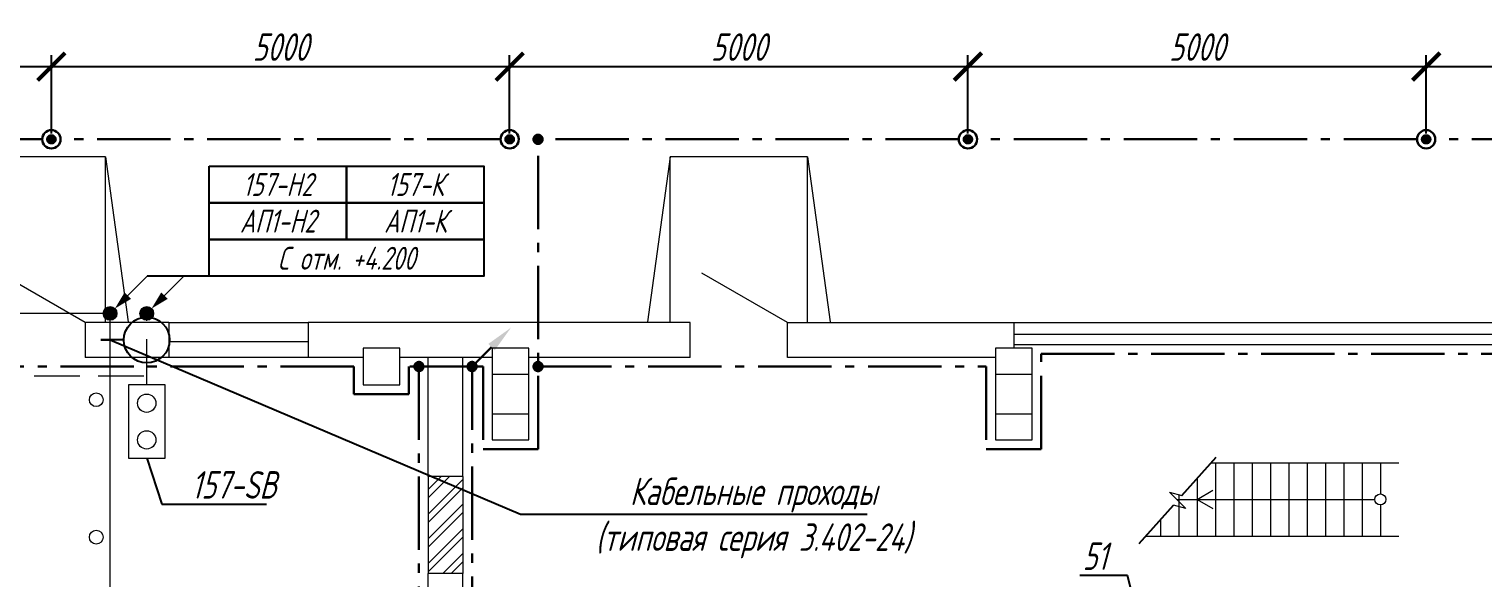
# Model space of a CAD drawing. Header units: millimetres. Extents: x -14296 to 10264, y -13087 to -5602.
# Drawn here: x -3353.7 to -3195.1, y -12655 to -12595.1 of the extents above; entities that cross this region are included whole.
import ezdxf
from ezdxf import colors
from ezdxf.entities.mleader import LeaderData, LeaderLine
from ezdxf.math import Vec2, Vec3

# ---------------------------------------------------------------- set-up
doc = ezdxf.new("R2010")
doc.units = ezdxf.units.MM
doc.linetypes.add('gost5', pattern=[7, 5, -2, 0])
doc.linetypes.add('gost6', pattern=[12, 8, -1.5, 1, -1.5])
doc.layers.get('Defpoints').update_dxf_attribs({"color": 33})
doc.layers.add('АР', color=7, linetype='Continuous')
for name, color, linetype, lineweight in [('Заземление (Вновь)', 6, 'gost6', 15), ('Заземление (Сущ)', 6, 'gost6', 25), ('КаБель контрольный (Вновь)', 142, 'gost5', 15), ('КаБель силовой (Вновь)', 1, 'Continuous', 15), ('Линия выноска', 137, 'Continuous', 25), ('Размерная', 4, 'Continuous', 25), ('Рамка тонкая', 5, 'Continuous', 25), ('Строительный', 251, 'Continuous', 13), ('Текст', 7, 'Continuous', 20), ('Эл. аппараты (Вновь)', 93, 'Continuous', 15)]:
    doc.layers.add(name, color=color, linetype=linetype, lineweight=lineweight)
doc.styles.add('gost shx', font='gost.shx', dxfattribs={"oblique": 15})
doc.styles.add('Simplex', font='simplex.shx', dxfattribs={"width": 0.7, "oblique": 15})
doc.dimstyles.new('ISO-25', dxfattribs={"dimtxt": 3, "dimasz": 2.5, "dimexe": 1.25, "dimexo": 0.625, "dimtad": 1, "dimtxsty": 'gost shx', "dimcen": 2.5, "dimclrt": 2, "dimadec": 0, "dimazin": 0, "dimtfac": 1, "dimtmove": 0, "dimatfit": 3, "dimfxl": 1, "dimarcsym": 0})

# ---------------------------------------------------------------- blocks, each defined once
blk = doc.blocks.new('A$C33DA0663')
at = {"color": 5}
for p, q in [((-4.54, 1.45), (-2.77, 3.22)), ((-2.77, 3.22), (-4.12, 2.85)), ((-4.54, 1.45), (-3.19, 1.81))]:
    blk.add_line(p, q, dxfattribs=at)
at = {"layer": 'АР', "color": 5}
for p, q in [((-7.85, 7.06), (-4.12, 2.85)), ((-3.19, 1.81), (0.55, -2.39))]:
    blk.add_line(p, q, dxfattribs=at)
blk = doc.blocks.new('_None')
blk = doc.blocks.new('A$C2C4D244A')
at = {"layer": 'Эл. аппараты (Вновь)'}
for p, q in [((4, 8), (0, 8)), ((0, 8), (0, 0)), ((4, 0), (4, 8)), ((0, 0), (4, 0))]:
    blk.add_line(p, q, dxfattribs=at)
for centre in [(2, 6), (2, 2)]:
    blk.add_circle(centre, 1, dxfattribs=at)
blk = doc.blocks.new('A$C40A51619')
at = {"layer": 'Заземление (Сущ)', "lineweight": 30}
blk.add_hatch(color=256, dxfattribs=at).paths.add_polyline_path([(1, 0.5, 1), (0, 0.5, 1)])
blk.add_line((2.62, 2.62), (0.5, 0.5), dxfattribs=at)
blk.add_circle((0.5, 0.5), 0.5, dxfattribs=at)
blk.add_solid([(2.97, 2.27), (2.27, 2.97), (4.74, 4.74)], dxfattribs=at)
blk = doc.blocks.new('_DotBlank')
at = {"color": 0, "linetype": 'ByBlock', "lineweight": -2}
blk.add_line((-0.5, 0), (-1, 0), dxfattribs=at)
blk.add_circle((0, 0), 0.5, dxfattribs=at)
blk = doc.blocks.new('_ArchTick')
at = {"color": 0, "const_width": 0.15}
blk.add_lwpolyline([(-0.5, -0.5), (0.5, 0.5)], dxfattribs=at)
blk = doc.blocks.new('*D1047')
at = {"layer": 'Defpoints', "color": 0, "lineweight": 15, "transparency": 16777216}
for p in [(-3351.31, -12599.24), (-3401.31, -12607.17), (-3351.31, -12607.17)]:
    blk.add_point(p, dxfattribs=at)
at = {"layer": 'Размерная', "color": 0, "lineweight": -2, "transparency": 16777216}
for p, q in [((-3401.31, -12606.55), (-3401.31, -12597.99)), ((-3351.31, -12606.55), (-3351.31, -12597.99)), ((-3401.31, -12599.24), (-3351.31, -12599.24))]:
    blk.add_line(p, q, dxfattribs=at)
at = {"layer": 'Размерная', "color": 0, "lineweight": -2, "transparency": 16777216, "xscale": 3, "yscale": 3, "zscale": 3, "rotation": 180}
blk.add_blockref('_ArchTick', (-3401.31, -12599.24), dxfattribs=at)
at = {"layer": 'Размерная', "color": 0, "lineweight": -2, "transparency": 16777216, "xscale": 3, "yscale": 3, "zscale": 3}
blk.add_blockref('_ArchTick', (-3351.31, -12599.24), dxfattribs=at)
at = {"layer": 'Размерная', "color": 2, "lineweight": 20, "transparency": 16777216, "insert": (-3376.31, -12597.11), "char_height": 3, "attachment_point": 5, "style": 'Simplex'}
blk.add_mtext('5000', dxfattribs=at)
blk = doc.blocks.new('*D1048')
at = {"layer": 'Defpoints', "color": 0, "lineweight": 15, "transparency": 16777216}
for p in [(-3301.31, -12599.24), (-3351.31, -12607.17), (-3301.31, -12607.17)]:
    blk.add_point(p, dxfattribs=at)
at = {"layer": 'Размерная', "color": 0, "lineweight": -2, "transparency": 16777216}
for p, q in [((-3351.31, -12606.55), (-3351.31, -12597.99)), ((-3301.31, -12606.55), (-3301.31, -12597.99)), ((-3351.31, -12599.24), (-3301.31, -12599.24))]:
    blk.add_line(p, q, dxfattribs=at)
at = {"layer": 'Размерная', "color": 0, "lineweight": -2, "transparency": 16777216, "xscale": 3, "yscale": 3, "zscale": 3, "rotation": 180}
blk.add_blockref('_ArchTick', (-3351.31, -12599.24), dxfattribs=at)
at = {"layer": 'Размерная', "color": 0, "lineweight": -2, "transparency": 16777216, "xscale": 3, "yscale": 3, "zscale": 3}
blk.add_blockref('_ArchTick', (-3301.31, -12599.24), dxfattribs=at)
at = {"layer": 'Размерная', "color": 2, "lineweight": 20, "transparency": 16777216, "insert": (-3326.31, -12597.11), "char_height": 3, "attachment_point": 5, "style": 'Simplex'}
blk.add_mtext('5000', dxfattribs=at)
blk = doc.blocks.new('*D1049')
at = {"layer": 'Defpoints', "color": 0, "lineweight": 15, "transparency": 16777216}
for p in [(-3251.31, -12599.24), (-3301.31, -12607.17), (-3251.31, -12607.17)]:
    blk.add_point(p, dxfattribs=at)
at = {"layer": 'Размерная', "color": 0, "lineweight": -2, "transparency": 16777216}
for p, q in [((-3301.31, -12606.55), (-3301.31, -12597.99)), ((-3251.31, -12606.55), (-3251.31, -12597.99)), ((-3301.31, -12599.24), (-3251.31, -12599.24))]:
    blk.add_line(p, q, dxfattribs=at)
at = {"layer": 'Размерная', "color": 0, "lineweight": -2, "transparency": 16777216, "xscale": 3, "yscale": 3, "zscale": 3, "rotation": 180}
blk.add_blockref('_ArchTick', (-3301.31, -12599.24), dxfattribs=at)
at = {"layer": 'Размерная', "color": 0, "lineweight": -2, "transparency": 16777216, "xscale": 3, "yscale": 3, "zscale": 3}
blk.add_blockref('_ArchTick', (-3251.31, -12599.24), dxfattribs=at)
at = {"layer": 'Размерная', "color": 2, "lineweight": 20, "transparency": 16777216, "insert": (-3276.31, -12597.11), "char_height": 3, "attachment_point": 5, "style": 'Simplex'}
blk.add_mtext('5000', dxfattribs=at)
blk = doc.blocks.new('*D1050')
at = {"layer": 'Defpoints', "color": 0, "lineweight": 15, "transparency": 16777216}
for p in [(-3201.31, -12599.24), (-3251.31, -12607.17), (-3201.31, -12607.17)]:
    blk.add_point(p, dxfattribs=at)
at = {"layer": 'Размерная', "color": 0, "lineweight": -2, "transparency": 16777216}
for p, q in [((-3251.31, -12606.55), (-3251.31, -12597.99)), ((-3201.31, -12606.55), (-3201.31, -12597.99)), ((-3251.31, -12599.24), (-3201.31, -12599.24))]:
    blk.add_line(p, q, dxfattribs=at)
at = {"layer": 'Размерная', "color": 0, "lineweight": -2, "transparency": 16777216, "xscale": 3, "yscale": 3, "zscale": 3, "rotation": 180}
blk.add_blockref('_ArchTick', (-3251.31, -12599.24), dxfattribs=at)
at = {"layer": 'Размерная', "color": 0, "lineweight": -2, "transparency": 16777216, "xscale": 3, "yscale": 3, "zscale": 3}
blk.add_blockref('_ArchTick', (-3201.31, -12599.24), dxfattribs=at)
at = {"layer": 'Размерная', "color": 2, "lineweight": 20, "transparency": 16777216, "insert": (-3226.31, -12597.11), "char_height": 3, "attachment_point": 5, "style": 'Simplex'}
blk.add_mtext('5000', dxfattribs=at)
blk = doc.blocks.new('*D1051')
at = {"layer": 'Defpoints', "color": 0, "lineweight": 15, "transparency": 16777216}
for p in [(-3151.31, -12599.24), (-3201.31, -12607.17), (-3151.31, -12607.17)]:
    blk.add_point(p, dxfattribs=at)
at = {"layer": 'Размерная', "color": 0, "lineweight": -2, "transparency": 16777216}
for p, q in [((-3201.31, -12606.55), (-3201.31, -12597.99)), ((-3151.31, -12606.55), (-3151.31, -12597.99)), ((-3201.31, -12599.24), (-3151.31, -12599.24))]:
    blk.add_line(p, q, dxfattribs=at)
at = {"layer": 'Размерная', "color": 0, "lineweight": -2, "transparency": 16777216, "xscale": 3, "yscale": 3, "zscale": 3, "rotation": 180}
blk.add_blockref('_ArchTick', (-3201.31, -12599.24), dxfattribs=at)
at = {"layer": 'Размерная', "color": 0, "lineweight": -2, "transparency": 16777216, "xscale": 3, "yscale": 3, "zscale": 3}
blk.add_blockref('_ArchTick', (-3151.31, -12599.24), dxfattribs=at)
at = {"layer": 'Размерная', "color": 2, "lineweight": 20, "transparency": 16777216, "insert": (-3176.31, -12597.11), "char_height": 3, "attachment_point": 5, "style": 'Simplex'}
blk.add_mtext('5000', dxfattribs=at)

msp = doc.modelspace()

# ---------------------------------------------------------------- hatches: boundary and pattern name
at = {"layer": 'Заземление (Вновь)'}
for points in [[(-3350.80898, -12607.17393, 1), (-3351.80898, -12607.17393, 1)], [(-3300.80898, -12607.17393, 1), (-3301.80898, -12607.17393, 1)], [(-3250.80898, -12607.17393, 1), (-3251.80898, -12607.17393, 1)], [(-3200.80898, -12607.17393, 1), (-3201.80898, -12607.17393, 1)]]:
    msp.add_hatch(color=256, dxfattribs=at).paths.add_polyline_path(points)
at = {"layer": 'Заземление (Сущ)', "lineweight": 30}
for points in [[(-3297.70898, -12607.17393, 1), (-3298.70898, -12607.17393, 1)], [(-3310.70898, -12631.97393, 1), (-3311.70898, -12631.97393, 1)], [(-3304.90898, -12631.97393, 1), (-3305.90898, -12631.97393, 1)], [(-3297.70898, -12631.97393, 1), (-3298.70898, -12631.97393, 1)]]:
    msp.add_hatch(color=256, dxfattribs=at).paths.add_polyline_path(points)
at = {"layer": 'КаБель контрольный (Вновь)', "linetype": 'ByBlock'}
msp.add_hatch(color=256, dxfattribs=at).paths.add_polyline_path([(-3341.66343, -12626.17393, 1), (-3340.16343, -12626.17393, 1)])
at = {"layer": 'КаБель силовой (Вновь)'}
msp.add_hatch(color=256, dxfattribs=at).paths.add_polyline_path([(-3345.66343, -12626.17393, 1), (-3344.16343, -12626.17393, 1)])
at = {"layer": 'Строительный'}
h = msp.add_hatch(dxfattribs=at)
h.set_pattern_fill('ANSI32', color=256, scale=0.2)
h.set_pattern_definition([(45, (-3538.7162, -13086.7406), (-1.3470384, 1.3470384), []), (45, (-3537.8182, -13086.7406), (-1.3470384, 1.3470384), [])])
h.paths.add_polyline_path([(-3310.20898, -12654.57393), (-3306.40898, -12654.57393), (-3306.40898, -12643.97393), (-3310.20898, -12643.97393)])

# ---------------------------------------------------------------- linework, layer by layer
at = {"layer": 'Заземление (Вновь)'}
for centre in [(-3351.30898, -12607.17393), (-3301.30898, -12607.17393), (-3251.30898, -12607.17393), (-3201.30898, -12607.17393)]:
    msp.add_circle(centre, 0.5, dxfattribs=at)
at = {"layer": 'Заземление (Сущ)', "lineweight": 30}
for p, q in [((-3352.30898, -12607.17393), (-3400.30898, -12607.17393)), ((-3302.30898, -12607.17393), (-3350.30898, -12607.17393)), ((-3252.30898, -12607.17393), (-3300.30898, -12607.17393)), ((-3298.20898, -12640.97393), (-3298.20898, -12607.17393)), ((-3202.30898, -12607.17393), (-3250.30898, -12607.17393)), ((-3152.30898, -12607.17393), (-3200.30898, -12607.17393)), ((-3243.30898, -12640.97393), (-3243.30898, -12630.57393)), ((-3243.30898, -12630.57393), (-3189.30898, -12630.57393)), ((-3318.30898, -12631.97393), (-3367.30898, -12631.97393)), ((-3318.30898, -12634.98493), (-3318.30898, -12631.97393)), ((-3304.20898, -12631.97393), (-3312.30898, -12631.97393)), ((-3312.30898, -12631.97393), (-3312.30898, -12634.98493)), ((-3311.20898, -12807.97393), (-3311.20898, -12631.97393)), ((-3305.40898, -12686.88466), (-3305.40898, -12631.97393)), ((-3304.20898, -12631.97393), (-3304.20898, -12640.97393)), ((-3298.20898, -12631.97393), (-3249.30898, -12631.97393)), ((-3249.30898, -12631.97393), (-3249.30898, -12640.97393)), ((-3312.30898, -12634.98493), (-3318.30898, -12634.98493)), ((-3304.20898, -12640.97393), (-3298.20898, -12640.97393)), ((-3249.30898, -12640.97393), (-3243.30898, -12640.97393))]:
    msp.add_line(p, q, dxfattribs=at)
at = {"layer": 'Заземление (Сущ)', "linetype": 'ByBlock', "lineweight": 30}
for centre in [(-3351.30898, -12607.17393), (-3301.30898, -12607.17393), (-3251.30898, -12607.17393), (-3201.30898, -12607.17393)]:
    msp.add_circle(centre, 1, dxfattribs=at)
at = {"layer": 'Заземление (Сущ)', "lineweight": 30}
for centre in [(-3298.20898, -12607.17393), (-3311.20898, -12631.97393), (-3305.40898, -12631.97393), (-3298.20898, -12631.97393)]:
    msp.add_circle(centre, 0.5, dxfattribs=at)
at = {"layer": 'КаБель контрольный (Вновь)', "linetype": 'ByBlock'}
msp.add_line((-3338.96889, -12624.22939), (-3336.84757, -12622.10807), dxfattribs=at)
at = {"layer": 'КаБель контрольный (Вновь)'}
for p, q in [((-3340.91343, -12633.97393), (-3340.91343, -12626.17393)), ((-3360.20898, -12632.97393), (-3340.91343, -12632.97393))]:
    msp.add_line(p, q, dxfattribs=at)
at = {"layer": 'КаБель контрольный (Вновь)', "linetype": 'ByBlock'}
msp.add_circle((-3340.91343, -12626.17393), 0.75, dxfattribs=at)
msp.add_solid([(-3338.61533, -12624.58294), (-3339.32244, -12623.87584), (-3340.3831, -12625.6436)], dxfattribs=at)
at = {"layer": 'КаБель силовой (Вновь)'}
for p, q in [((-3342.96889, -12624.22939), (-3340.84757, -12622.10807)), ((-3344.91343, -12626.17393), (-3363.30898, -12626.17393)), ((-3344.91343, -12657.01102), (-3344.91343, -12626.17393))]:
    msp.add_line(p, q, dxfattribs=at)
for centre in [(-3344.91343, -12626.17393), (-3346.41343, -12635.59248), (-3346.41343, -12650.59248)]:
    msp.add_circle(centre, 0.75, dxfattribs=at)
msp.add_solid([(-3342.61533, -12624.58294), (-3343.32244, -12623.87584), (-3344.3831, -12625.6436)], dxfattribs=at)
at = {"layer": 'Линия выноска'}
msp.add_line((-3334.10968, -12622.10807), (-3340.84757, -12622.10807), dxfattribs=at)
at = {"layer": 'Рамка тонкая'}
for points in [[(-3334.10968, -12610.10807), (-3319.10968, -12610.10807), (-3319.10968, -12614.10807), (-3334.10968, -12614.10807)], [(-3319.10968, -12610.10807), (-3304.10968, -12610.10807), (-3304.10968, -12614.10807), (-3319.10968, -12614.10807)], [(-3334.10968, -12614.10807), (-3319.10968, -12614.10807), (-3319.10968, -12618.10807), (-3334.10968, -12618.10807)], [(-3319.10968, -12614.10807), (-3304.10968, -12614.10807), (-3304.10968, -12618.10807), (-3319.10968, -12618.10807)], [(-3334.10968, -12618.10807), (-3304.10968, -12618.10807), (-3304.10968, -12622.10807), (-3334.10968, -12622.10807)]]:
    msp.add_lwpolyline(points, close=True, dxfattribs=at)
at = {"layer": 'Строительный'}
for p, q in [((-3345.40898, -12609.09049), (-3360.40898, -12609.09049)), ((-3345.40898, -12627.09049), (-3345.40898, -12609.09049)), ((-3345.40898, -12609.09049), (-3342.94929, -12627.09049)), ((-3283.80898, -12609.09049), (-3286.26867, -12627.09049)), ((-3268.80898, -12609.09049), (-3283.80898, -12609.09049)), ((-3283.80898, -12627.16785), (-3283.80898, -12609.09049)), ((-3268.80898, -12627.09049), (-3268.80898, -12609.09049)), ((-3268.80898, -12609.09049), (-3266.34929, -12627.09049)), ((-3347.60898, -12627.17393), (-3356.95649, -12621.77715)), ((-3271.00898, -12627.17393), (-3280.35649, -12621.77715)), ((-3338.50898, -12627.17393), (-3347.60898, -12627.17393)), ((-3347.60898, -12627.17393), (-3347.60898, -12630.97393)), ((-3338.50898, -12627.17393), (-3338.50898, -12630.97393)), ((-3338.50898, -12627.17393), (-3323.30898, -12627.17393)), ((-3281.60898, -12627.17393), (-3323.30898, -12627.17393)), ((-3323.30898, -12627.17393), (-3323.30898, -12630.97393)), ((-3281.60898, -12630.97393), (-3281.60898, -12627.17393)), ((-3271.00898, -12630.97393), (-3271.00898, -12627.17393)), ((-3246.30898, -12628.4296), (-3186.30898, -12628.4296)), ((-3338.50898, -12629.23488), (-3323.30898, -12629.23488)), ((-3313.30898, -12629.98493), (-3317.30898, -12629.98493)), ((-3317.30898, -12629.98493), (-3317.30898, -12633.98493)), ((-3313.30898, -12633.98493), (-3313.30898, -12629.98493)), ((-3299.20898, -12629.97393), (-3303.20898, -12629.97393)), ((-3303.20898, -12629.97393), (-3303.20898, -12639.97393)), ((-3299.20898, -12639.97393), (-3299.20898, -12629.97393)), ((-3244.30898, -12629.97393), (-3248.30898, -12629.97393)), ((-3248.30898, -12629.97393), (-3248.30898, -12639.97393)), ((-3244.30898, -12639.97393), (-3244.30898, -12629.97393)), ((-3317.30898, -12630.97393), (-3347.60898, -12630.97393)), ((-3303.20898, -12630.97393), (-3313.30898, -12630.97393)), ((-3310.20898, -12643.97393), (-3310.20898, -12630.97393)), ((-3306.40898, -12643.97393), (-3306.40898, -12630.97393)), ((-3281.60898, -12630.97393), (-3299.20898, -12630.97393)), ((-3248.30898, -12630.97393), (-3271.00898, -12630.97393)), ((-3303.20898, -12632.79976), (-3299.20898, -12632.79976)), ((-3248.30898, -12632.79976), (-3244.30898, -12632.79976)), ((-3317.30898, -12633.98493), (-3313.30898, -12633.98493)), ((-3303.20898, -12637.1481), (-3299.20898, -12637.1481)), ((-3248.30898, -12637.1481), (-3244.30898, -12637.1481)), ((-3303.20898, -12639.97393), (-3299.20898, -12639.97393)), ((-3248.30898, -12639.97393), (-3244.30898, -12639.97393)), ((-3306.40898, -12643.97393), (-3310.20898, -12643.97393)), ((-3310.20898, -12643.97393), (-3310.20898, -12654.57393)), ((-3306.40898, -12643.97393), (-3306.40898, -12654.57393)), ((-3226.30898, -12646.47752), (-3224.57693, -12645.47752)), ((-3226.30898, -12646.47752), (-3224.57693, -12647.47752)), ((-3310.20898, -12808.97393), (-3310.20898, -12654.57393)), ((-3306.40898, -12654.57393), (-3310.20898, -12654.57393)), ((-3306.40898, -12808.97393), (-3306.40898, -12654.57393))]:
    msp.add_line(p, q, dxfattribs=at)
at = {"layer": 'Строительный', "ltscale": 100}
for p, q in [((-3271.00898, -12627.17393), (-3186.30898, -12627.17393)), ((-3246.30898, -12627.17393), (-3246.30898, -12629.97393)), ((-3246.30898, -12629.57393), (-3186.30898, -12629.57393)), ((-3224.77748, -12642.47752), (-3204.30898, -12642.47752)), ((-3224.30898, -12642.47752), (-3224.30898, -12650.47752)), ((-3222.30898, -12642.47752), (-3222.30898, -12650.47752)), ((-3220.30898, -12642.47752), (-3220.30898, -12650.47752)), ((-3218.30898, -12642.47752), (-3218.30898, -12650.47752)), ((-3216.30898, -12642.47752), (-3216.30898, -12650.47752)), ((-3214.30898, -12642.47752), (-3214.30898, -12650.47752)), ((-3212.30898, -12642.47752), (-3212.30898, -12650.47752)), ((-3210.30898, -12642.47752), (-3210.30898, -12650.47752)), ((-3208.30898, -12642.47752), (-3208.30898, -12650.47752)), ((-3206.30898, -12642.47752), (-3206.30898, -12645.87752)), ((-3226.30898, -12644.20046), (-3226.30898, -12650.47752)), ((-3228.30898, -12645.95707), (-3228.30898, -12650.47752)), ((-3228.51633, -12646.47752), (-3206.90898, -12646.47752)), ((-3206.30898, -12647.07752), (-3206.30898, -12650.47752)), ((-3230.30898, -12648.70046), (-3230.30898, -12650.47752)), ((-3231.88859, -12650.47752), (-3204.30898, -12650.47752))]:
    msp.add_line(p, q, dxfattribs=at)
at = {"layer": 'Строительный'}
msp.add_circle((-3206.30898, -12646.47752), 0.6, dxfattribs=at)

# ---------------------------------------------------------------- block references
msp.add_blockref('A$C40A51619', (-3305.90897, -12632.47393), dxfattribs=at)
at = {"layer": 'Строительный', "xscale": -1, "rotation": 180}
msp.add_blockref('A$C33DA0663', (-3224.76509, -12644.24248), dxfattribs=at)
at = {"layer": 'Эл. аппараты (Вновь)'}
msp.add_blockref('A$C2C4D244A', (-3342.91341, -12641.97394), dxfattribs=at)

# ---------------------------------------------------------------- texts
at = {"layer": 'Текст', "char_height": 2.5, "attachment_point": 5, "style": 'Simplex'}
for s, insert, width in [('157-Н2', (-3326.60968, -12612.10807), 15), ('157-К', (-3311.60968, -12612.10807), 15), ('АП1-Н2', (-3326.60968, -12616.10807), 15), ('АП1-К', (-3311.60968, -12616.10807), 15), ('С отм. +4.200', (-3319.10968, -12620.15692), 30)]:
    msp.add_mtext(s, dxfattribs=dict(at, insert=insert, width=width))

# ---------------------------------------------------------------- dimensions: what is measured, and where the dimension line sits
at = {"layer": 'Размерная', "lineweight": 20}
for base, p1, p2, picture, middle in [((-3351.30898, -12599.23732), (-3401.30898, -12607.17393), (-3351.30898, -12607.17393), '*D1047', (-3376.30898, -12597.11232)), ((-3301.30898, -12599.23732), (-3351.30898, -12607.17393), (-3301.30898, -12607.17393), '*D1048', (-3326.30898, -12597.11232)), ((-3251.30898, -12599.23732), (-3301.30898, -12607.17393), (-3251.30898, -12607.17393), '*D1049', (-3276.30898, -12597.11232)), ((-3201.30898, -12599.23732), (-3251.30898, -12607.17393), (-3201.30898, -12607.17393), '*D1050', (-3226.30898, -12597.11232)), ((-3151.30898, -12599.23732), (-3201.30898, -12607.17393), (-3151.30898, -12607.17393), '*D1051', (-3176.30898, -12597.11232))]:
    dim = msp.add_linear_dim(base=base, p1=p1, p2=p2, dimstyle='ISO-25', override={"dimasz": 3, "dimlfac": 100, "dimrnd": 10, "dimtxsty": 'Simplex', "dimblk1": 'ArchTick', "dimblk2": 'ArchTick', "dimsah": 1}, dxfattribs=at)
    dim.commit()
    dim.dimension.update_dxf_attribs({"geometry": picture, "text_midpoint": middle})

# ---------------------------------------------------------------- leaders
at = {"layer": 'Линия выноска'}
ml = msp.add_multileader_mtext('Standard', dxfattribs=at)
ml.set_content('Кабельные проходы\\P(типовая серия 3.402-24)', color=2, style='Simplex')
ml.set_leader_properties()
ml.set_arrow_properties(name='DOTBLANK')
ml.build(insert=Vec2(0, 0))
ml.multileader.update_dxf_attribs({"text_left_attachment_type": 6, "text_right_attachment_type": 6, "dogleg_length": 1, "arrow_head_size": 5})
ctx = ml.context
ctx.base_point, ctx.char_height, ctx.arrow_head_size, ctx.plane_origin = Vec3(-3299.13349, -12648.08909), 3, 5, Vec3(-3324.80809, -12579.83834)
ctx.left_attachment, ctx.right_attachment, ctx.text_align_type = 6, 6, 1
notes = []
notes.append((ctx, [(1, (1, 1, 0), (-3300.13349, -12648.08909), (1, 0), 1, [(1, [(-3340.91343, -12629.07393), (-3344.91343, -12629.07393)], 0, [])])]))
ctx.mtext.insert, ctx.mtext.alignment, ctx.mtext.flow_direction = Vec3(-3274.71554, -12644.08909), 2, 5
ml = msp.add_multileader_mtext('Standard', dxfattribs=at)
ml.set_content('157-SB', color=2, style='Simplex')
ml.set_leader_properties()
ml.set_arrow_properties(name='NONE')
ml.build(insert=Vec2(0, 0))
ml.multileader.update_dxf_attribs({"text_left_attachment_type": 6, "text_right_attachment_type": 6, "dogleg_length": 0})
ctx = ml.context
ctx.base_point, ctx.char_height, ctx.plane_origin = Vec3(-3339.27063, -12646.98616), 3, Vec3(-3326.25737, -12643.10649)
ctx.left_attachment, ctx.right_attachment, ctx.text_align_type = 6, 6, 1
notes.append((ctx, [(1, (1, 1, 0), (-3339.27063, -12646.98616), (1, 0), 0, [(3, [(-3340.91343, -12641.97393)], 0, [])])]))
ctx.mtext.insert, ctx.mtext.alignment, ctx.mtext.flow_direction = Vec3(-3331.39527, -12643.38616), 2, 5
ml = msp.add_multileader_mtext('Standard', dxfattribs=at)
ml.set_content('51', color=2, style='Simplex')
ml.set_leader_properties()
ml.set_arrow_properties(name='NONE')
ml.build(insert=Vec2(0, 0))
ml.multileader.update_dxf_attribs({"text_left_attachment_type": 6, "text_right_attachment_type": 6, "dogleg_length": 0})
ctx = ml.context
ctx.base_point, ctx.char_height, ctx.plane_origin = Vec3(-3241.03041, -12654.77553), 3, Vec3(-3180.77469, -12676.97843)
ctx.left_attachment, ctx.right_attachment, ctx.text_align_type = 6, 6, 1
notes.append((ctx, [(0, (1, 1, 0), (-3233.87967, -12654.77553), (-1, 0), 0, [(1, [(-3232.45736, -12660.56137)], 0, [])])]))
ctx.mtext.insert, ctx.mtext.alignment, ctx.mtext.flow_direction = Vec3(-3237.45504, -12651.17553), 2, 5
for ctx, leaders in notes:
    for number, flags, end, landing, length, lines in leaders:
        leader = LeaderData()
        leader.index, (leader.has_last_leader_line, leader.has_dogleg_vector, leader.attachment_direction) = number, flags
        leader.last_leader_point, leader.dogleg_vector, leader.dogleg_length = Vec3(end), Vec3(landing), length
        for number, points, colour, breaks in lines:
            line = LeaderLine()
            line.index, line.vertices, line.color, line.breaks = number, Vec3.list(points), colors.encode_raw_color(colour), breaks
            leader.lines.append(line)
        ctx.leaders.append(leader)

doc.saveas('drawing.dxf')
